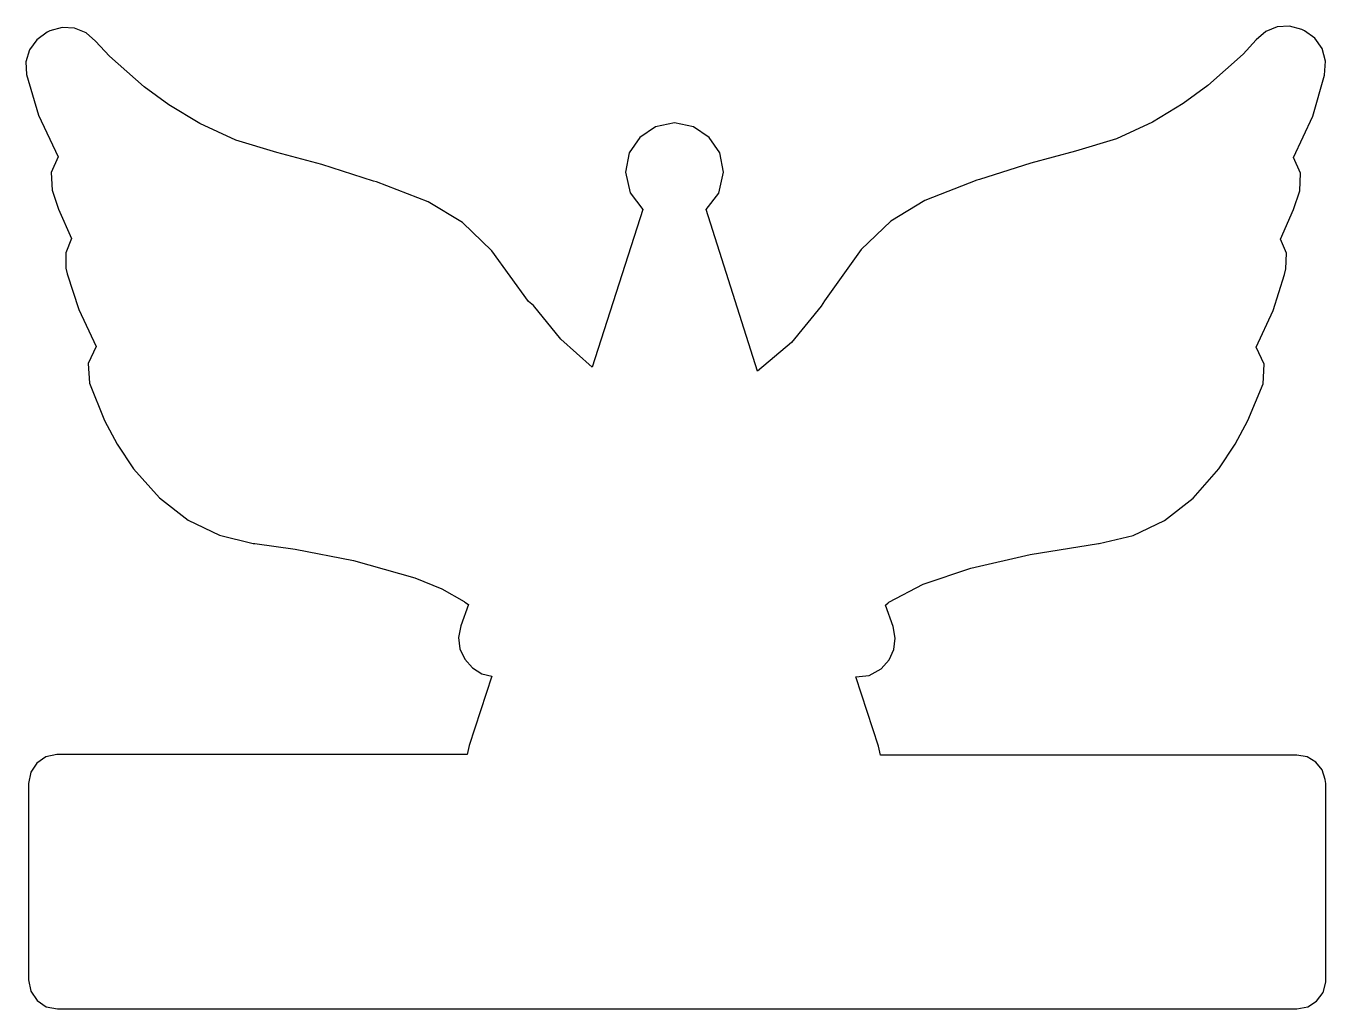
# Model space of a CAD drawing. Extents: x 0 to 70.5, y 7 to 60.3.
import ezdxf

# ---------------------------------------------------------------- set-up
doc = ezdxf.new("R2010")
doc.units = 0

msp = doc.modelspace()

# ---------------------------------------------------------------- linework, layer by layer
at = {"layer": 'Outline'}
for p, q in [((1.194067, 59.935531), (0.628474, 59.536219)), ((1.343956, 60.010475), (1.194067, 59.935531)), ((2.00967, 60.201934), (1.343956, 60.010475)), ((2.678897, 60.165047), (2.00967, 60.201934)), ((3.298942, 59.910354), (2.678897, 60.165047)), ((3.81711, 59.448394), (3.298942, 59.910354)), ((67.213358, 59.985298), (66.69519, 59.523338)), ((67.833403, 60.239991), (67.213358, 59.985298)), ((68.50263, 60.276878), (67.833403, 60.239991)), ((69.168343, 60.085419), (68.50263, 60.276878)), ((69.318231, 60.010475), (69.168343, 60.085419)), ((69.88324, 59.609407), (69.318231, 60.010475)), ((69.318231, 60.010475), (69.318231, 60.010475)), ((0.628474, 59.536219), (0.238531, 58.989362)), ((4.566551, 58.647429), (3.81711, 59.448394)), ((66.69519, 59.523338), (65.987905, 58.750478)), ((70.269085, 59.050254), (69.88324, 59.609407)), ((0.238531, 58.989362), (0.045315, 58.34414)), ((6.440153, 56.97524), (4.566551, 58.647429)), ((65.987905, 58.750478), (64.072146, 57.050184)), ((70.451176, 58.371659), (70.269085, 59.050254)), ((0.045315, 58.34414), (0.069906, 57.649736)), ((70.404922, 57.612264), (70.451176, 58.371659)), ((0.069906, 57.649736), (0.720983, 55.448254)), ((69.758529, 55.39673), (70.404922, 57.612264)), ((7.790902, 55.997454), (6.440153, 56.97524)), ((64.072146, 57.050184), (62.74306, 56.072398)), ((9.461335, 54.99859), (7.790902, 55.997454)), ((62.74306, 56.072398), (61.083752, 55.073534)), ((0.720983, 55.448254), (1.79362, 53.190564)), ((11.419835, 54.09809), (9.461335, 54.99859)), ((35.181204, 55.026694), (34.148967, 54.816499)), ((36.213443, 54.816499), (35.181204, 55.026694)), ((61.083752, 55.073534), (59.129351, 54.173034)), ((68.718678, 53.153092), (69.758529, 55.39673)), ((33.302919, 54.244465), (32.730884, 53.398417)), ((34.148967, 54.816499), (33.302919, 54.244465)), ((37.059492, 54.244465), (36.213443, 54.816499)), ((37.631527, 53.398417), (37.059492, 54.244465)), ((13.634784, 53.415396), (11.419835, 54.09809)), ((59.129351, 54.173034), (56.914988, 53.49034)), ((1.79362, 53.190564), (1.414216, 52.333391)), ((16.07515, 52.773688), (13.634784, 53.415396)), ((32.730884, 53.398417), (32.52069, 52.366179)), ((37.841722, 52.366179), (37.631527, 53.398417)), ((54.479305, 52.848632), (51.706374, 51.953987)), ((56.914988, 53.49034), (54.479305, 52.848632)), ((69.098083, 52.295919), (68.718678, 53.153092)), ((1.414216, 52.333391), (1.456372, 51.391906)), ((18.880869, 51.879043), (16.07515, 52.773688)), ((32.52069, 52.366179), (32.77831, 51.242018)), ((37.584101, 51.227966), (37.841722, 52.366179)), ((69.055928, 51.354434), (69.098083, 52.295919)), ((19.030757, 51.841571), (18.880869, 51.879043)), ((21.84116, 50.754882), (19.030757, 51.841571)), ((51.556485, 51.916515), (48.746083, 50.829826)), ((51.706374, 51.953987), (51.556485, 51.916515)), ((1.456372, 51.391906), (1.798304, 50.361425)), ((23.691342, 49.635404), (21.84116, 50.754882)), ((32.77831, 51.242018), (33.457492, 50.342689)), ((36.904919, 50.342689), (37.584101, 51.227966)), ((48.746083, 50.829826), (46.895902, 49.710349)), ((68.713995, 50.338005), (69.055928, 51.354434)), ((1.798304, 50.361425), (2.505589, 48.768864)), ((33.457492, 50.342689), (30.722034, 41.799065)), ((39.677851, 41.574232), (36.904919, 50.342689)), ((68.006711, 48.731391), (68.713995, 50.338005)), ((25.288587, 48.094367), (23.691342, 49.635404)), ((46.895902, 49.710349), (45.298656, 48.169311)), ((2.505589, 48.768864), (2.201128, 47.991319)), ((68.339275, 47.967899), (68.006711, 48.731391)), ((2.201128, 47.991319), (2.205812, 47.157566)), ((27.274605, 45.358908), (25.288587, 48.094367)), ((45.298656, 48.169311), (43.312639, 45.39638)), ((68.306487, 47.120094), (68.339275, 47.967899)), ((2.205812, 47.157566), (2.280757, 46.85779)), ((2.280757, 46.85779), (2.899045, 44.918612)), ((67.617938, 44.867088), (68.231543, 46.820318)), ((68.231543, 46.820318), (68.306487, 47.120094)), ((27.53691, 45.134076), (27.274605, 45.358908)), ((29.017056, 43.311998), (27.53691, 45.134076)), ((43.125277, 45.096604), (41.528032, 43.13869)), ((43.312639, 45.39638), (43.125277, 45.096604)), ((2.899045, 44.918612), (3.854582, 42.923226)), ((66.69519, 42.885754), (67.617938, 44.867088)), ((30.722034, 41.799065), (29.017056, 43.311998)), ((41.528032, 43.13869), (39.677851, 41.574232)), ((3.854582, 42.923226), (3.414286, 41.986425)), ((67.135487, 41.948953), (66.69519, 42.885754)), ((3.414286, 41.986425), (3.479862, 40.937208)), ((67.069911, 40.899736), (67.135487, 41.948953)), ((3.479862, 40.937208), (4.299562, 38.909034)), ((66.236156, 38.90435), (67.069911, 40.899736)), ((4.299562, 38.909034), (4.981671, 37.622689)), ((65.552292, 37.622103), (66.236156, 38.90435)), ((4.981671, 37.622689), (5.878072, 36.290675)), ((64.671699, 36.290675), (65.552292, 37.622103)), ((5.878072, 36.290675), (7.275662, 34.709823)), ((63.274109, 34.704554), (64.671699, 36.290675)), ((7.275662, 34.709823), (8.824311, 33.508376)), ((61.72546, 33.494324), (63.274109, 34.704554)), ((8.824311, 33.508376), (10.520506, 32.686333)), ((60.029265, 32.670525), (61.72546, 33.494324)), ((10.520506, 32.686333), (12.360734, 32.243695)), ((58.189038, 32.243695), (60.029265, 32.670525)), ((12.360734, 32.243695), (12.435679, 32.243695)), ((12.435679, 32.243695), (14.636575, 31.931038)), ((14.636575, 31.931038), (17.789496, 31.316262)), ((54.44886, 31.651168), (58.151564, 32.243695)), ((58.151564, 32.243695), (58.189038, 32.243695)), ((17.789496, 31.316262), (21.104015, 30.37829)), ((51.237975, 30.904069), (54.44886, 31.651168)), ((21.104015, 30.37829), (22.574865, 29.781518)), ((48.645378, 30.030502), (51.237975, 30.904069)), ((22.574865, 29.781518), (23.789706, 29.096043)), ((46.797539, 29.058571), (48.645378, 30.030502)), ((24.014538, 28.946155), (23.602346, 27.784522)), ((23.789706, 29.096043), (23.827178, 29.058571)), ((23.827178, 29.058571), (24.014538, 28.946155)), ((46.610177, 28.908683), (46.760065, 29.021099)), ((47.022371, 27.74705), (46.610177, 28.908683)), ((46.760065, 29.021099), (46.797539, 29.058571)), ((23.602346, 27.784522), (23.480562, 27.158622)), ((47.144154, 27.12115), (47.022371, 27.74705)), ((23.480562, 27.158622), (23.555506, 26.543261)), ((47.069209, 26.505789), (47.144154, 27.12115)), ((23.555506, 26.543261), (23.813126, 25.977081)), ((46.811589, 25.939609), (47.069209, 26.505789)), ((23.813126, 25.977081), (24.23937, 25.498727)), ((24.23937, 25.498727), (24.735875, 25.189583)), ((45.734268, 25.095903), (46.385345, 25.461255)), ((46.385345, 25.461255), (46.811589, 25.939609)), ((25.288587, 25.049063), (24.05201, 21.301859)), ((24.735875, 25.189583), (25.288587, 25.049063)), ((44.99888, 25.011591), (45.734268, 25.095903)), ((46.235456, 21.264388), (44.99888, 25.011591)), ((24.05201, 21.301859), (23.939594, 20.814724)), ((46.347874, 20.77725), (46.235456, 21.264388)), ((1.115025, 20.690012), (0.627303, 20.351006)), ((1.718676, 20.814724), (1.115025, 20.690012)), ((23.939594, 20.814724), (1.718676, 20.814724)), ((1.718676, 20.814724), (1.718676, 20.814724)), ((1.718676, 20.814724), (1.718676, 20.814724)), ((68.90604, 20.77725), (46.347874, 20.77725)), ((69.462265, 20.677715), (68.90604, 20.77725)), ((68.90604, 20.77725), (68.90604, 20.77725)), ((69.927153, 20.40253), (69.462265, 20.677715)), ((0.301179, 19.850403), (0.182322, 19.240897)), ((0.627303, 20.351006), (0.301179, 19.850403)), ((70.265572, 19.986825), (69.927153, 20.40253)), ((70.442393, 19.46573), (70.265572, 19.986825)), ((0.182322, 19.240897), (0.182322, 19.203424)), ((0.182322, 19.203424), (0.182322, 19.203424)), ((0.182322, 19.203424), (0.182322, 8.598839)), ((70.479866, 19.240897), (70.442393, 19.46573)), ((70.479866, 8.486422), (70.479866, 19.240897)), ((0.182322, 8.598839), (0.307034, 7.989332)), ((70.318268, 7.910289), (70.479866, 8.486422)), ((70.479866, 8.486422), (70.479866, 8.486422)), ((0.307034, 7.989332), (0.646039, 7.488729)), ((69.973994, 7.446573), (70.318268, 7.910289)), ((0.646039, 7.488729), (1.146642, 7.149724)), ((1.146642, 7.149724), (1.756148, 7.025013)), ((68.90604, 7.025013), (69.489199, 7.137429)), ((69.489199, 7.137429), (69.973994, 7.446573)), ((1.756148, 7.025013), (3.367446, 7.025013)), ((3.367446, 7.025013), (68.90604, 7.025013))]:
    msp.add_line(p, q, dxfattribs=at)

doc.saveas('drawing.dxf')
